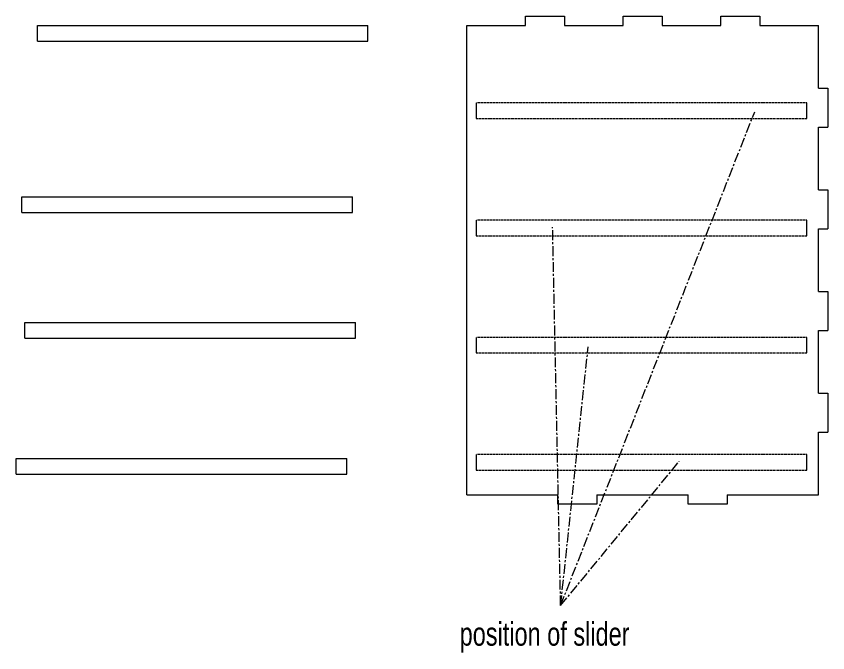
# Model space of a CAD drawing. Header units: millimetres. Extents: x -2066 to 5505, y -2840 to 3131.
# Drawn here: x -961 to 78, y 1740 to 2554 of the extents above; entities that cross this region are included whole.
import ezdxf

# ---------------------------------------------------------------- set-up
doc = ezdxf.new("R2010")
doc.units = ezdxf.units.MM
doc.linetypes.add('CENTERX2', pattern=[20.32, 12.7, -2.54, 2.54, -2.54])
doc.linetypes.add('HIDDEN', pattern=[1.905, 1.27, -0.635])
doc.styles.add('SLDTEXTSTYLE0', font='TXT', dxfattribs={"width": 0.75})

msp = doc.modelspace()

# ---------------------------------------------------------------- linework, layer by layer
at = {"color": 7, "linetype": 'Continuous', "lineweight": 15}
for p, q in [((-309.221, 2542.14), (-309.221, 2554.14)), ((-309.221, 2554.14), (-259.221, 2554.14)), ((-259.221, 2554.14), (-259.221, 2542.14)), ((-184.221, 2542.14), (-184.221, 2554.14)), ((-184.221, 2554.14), (-134.221, 2554.14)), ((-134.221, 2554.14), (-134.221, 2542.14)), ((-59.221, 2542.14), (-59.221, 2554.14)), ((-59.221, 2554.14), (-9.221, 2554.14)), ((-9.221, 2554.14), (-9.221, 2542.14)), ((-933.644, 2542.14), (-510.644, 2542.14)), ((-933.644, 2522.14), (-933.644, 2542.14)), ((-510.644, 2522.14), (-510.644, 2542.14)), ((-384.221, 1942.14), (-384.221, 2542.14)), ((-384.221, 2542.14), (-309.221, 2542.14)), ((-259.221, 2542.14), (-184.221, 2542.14)), ((-134.221, 2542.14), (-59.221, 2542.14)), ((-9.221, 2542.14), (65.779, 2542.14)), ((65.779, 2462.14), (65.779, 2542.14)), ((-933.644, 2522.14), (-510.644, 2522.14)), ((65.779, 2462.14), (77.779, 2462.14)), ((77.779, 2462.14), (77.779, 2412.14)), ((-372.221, 2443.45), (-372.221, 2423.45)), ((50.779, 2423.45), (50.779, 2443.45)), ((65.779, 2412.14), (77.779, 2412.14)), ((65.779, 2332.14), (65.779, 2412.14)), ((65.779, 2332.14), (77.779, 2332.14)), ((77.779, 2332.14), (77.779, 2282.14)), ((-953.366, 2323.32), (-530.366, 2323.32)), ((-953.366, 2303.32), (-953.366, 2323.32)), ((-530.366, 2303.32), (-530.366, 2323.32)), ((-953.366, 2303.32), (-530.366, 2303.32)), ((-372.221, 2293.45), (-372.221, 2273.45)), ((50.779, 2273.45), (50.779, 2293.45)), ((65.779, 2282.14), (77.779, 2282.14)), ((65.779, 2202.14), (65.779, 2282.14)), ((65.779, 2202.14), (77.779, 2202.14)), ((77.779, 2202.14), (77.779, 2152.14)), ((-949.707, 2162.311), (-526.707, 2162.311)), ((-949.707, 2142.311), (-949.707, 2162.311)), ((-526.707, 2142.311), (-526.707, 2162.311)), ((65.779, 2152.14), (77.779, 2152.14)), ((65.779, 2072.14), (65.779, 2152.14)), ((-949.707, 2142.311), (-526.707, 2142.311)), ((-372.221, 2143.45), (-372.221, 2123.45)), ((50.779, 2123.45), (50.779, 2143.45)), ((65.779, 2072.14), (77.779, 2072.14)), ((77.779, 2072.14), (77.779, 2022.14)), ((65.779, 2022.14), (77.779, 2022.14)), ((65.779, 1942.14), (65.779, 2022.14)), ((-960.684, 1988.494), (-537.684, 1988.494)), ((-960.684, 1968.494), (-960.684, 1988.494)), ((-537.684, 1968.494), (-537.684, 1988.494)), ((-372.221, 1993.45), (-372.221, 1973.45)), ((50.779, 1973.45), (50.779, 1993.45)), ((-960.684, 1968.494), (-537.684, 1968.494)), ((-384.221, 1942.14), (-267.554, 1942.14)), ((-267.554, 1930.14), (-267.554, 1942.14)), ((-217.554, 1942.14), (-100.888, 1942.14)), ((-217.554, 1942.14), (-217.554, 1930.14)), ((-100.888, 1930.14), (-100.888, 1942.14)), ((-50.888, 1942.14), (65.779, 1942.14)), ((-50.888, 1942.14), (-50.888, 1930.14)), ((-217.554, 1930.14), (-267.554, 1930.14)), ((-50.888, 1930.14), (-100.888, 1930.14))]:
    msp.add_line(p, q, dxfattribs=at)
at = {"color": 7, "linetype": 'HIDDEN', "lineweight": 15}
for p, q in [((50.779, 2443.45), (-372.221, 2443.45)), ((-372.221, 2423.45), (50.779, 2423.45)), ((50.779, 2293.45), (-372.221, 2293.45)), ((-372.221, 2273.45), (50.779, 2273.45)), ((50.779, 2143.45), (-372.221, 2143.45)), ((-372.221, 2123.45), (50.779, 2123.45)), ((50.779, 1993.45), (-372.221, 1993.45)), ((-372.221, 1973.45), (50.779, 1973.45))]:
    msp.add_line(p, q, dxfattribs=at)
at = {"color": 7, "linetype": 'CENTERX2', "lineweight": 0}
for q in [(-15.667, 2432.042), (-274.318, 2284.465), (-228.762, 2131.367), (-112.181, 1984.865)]:
    msp.add_line((-264.055, 1800.425), q, dxfattribs=at)

# ---------------------------------------------------------------- texts
at = {"color": 7, "linetype": 'Continuous', "lineweight": 0, "insert": (-393.303, 1779.067), "char_height": 30, "attachment_point": 1, "style": 'SLDTEXTSTYLE0'}
msp.add_mtext('position of slider', dxfattribs=at)

doc.saveas('drawing.dxf')
